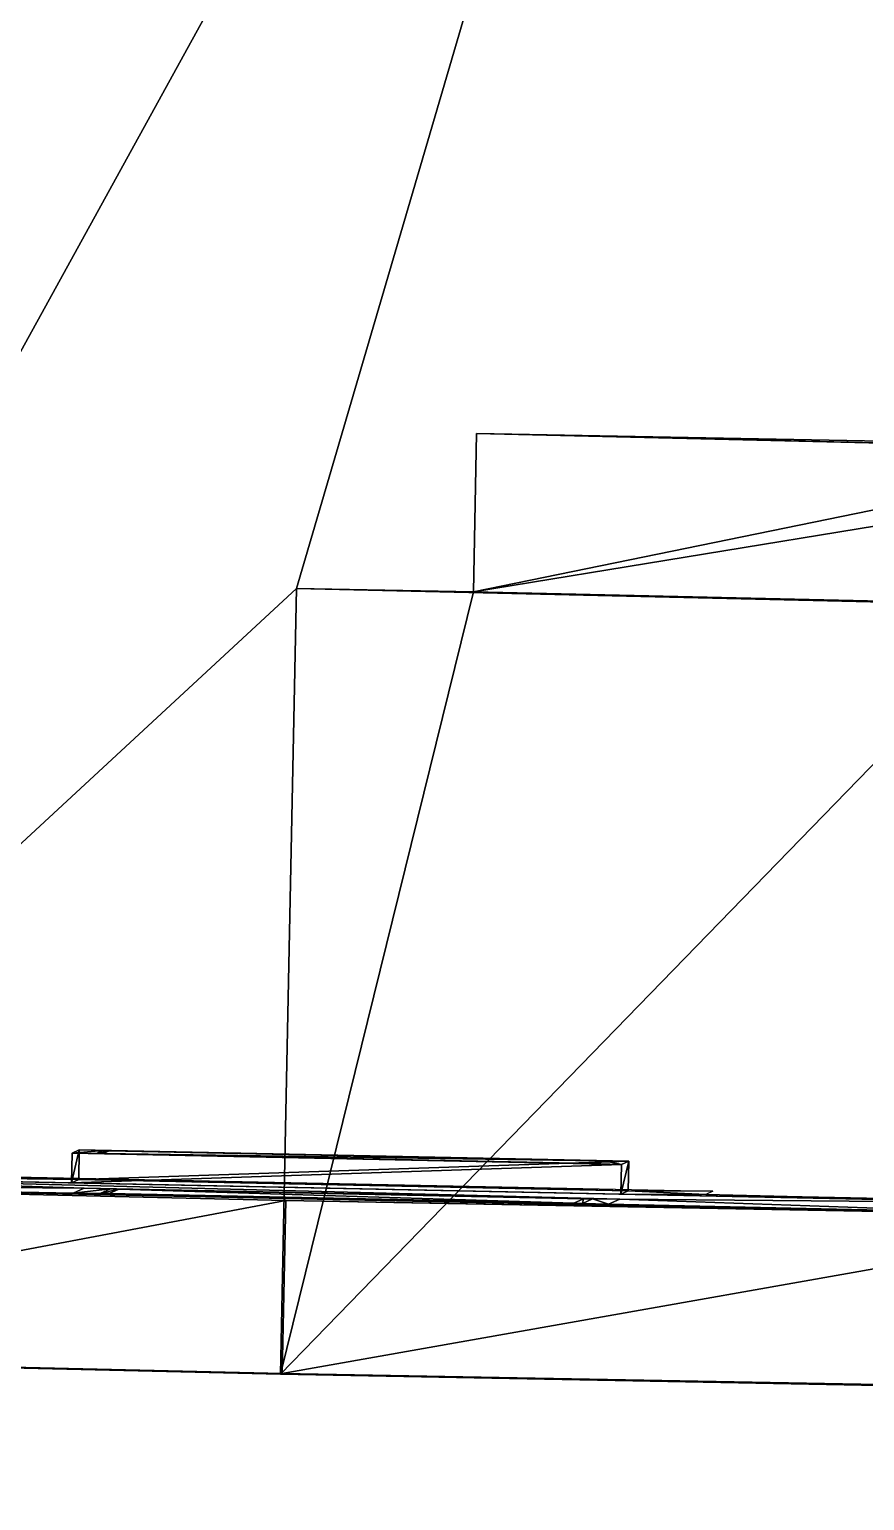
# Model space of a CAD drawing. Extents: x -1551 to 3643, y -2128 to 2177.
# Drawn here: x 334.8 to 396.6, y -6.6 to 102.4 of the extents above; entities that cross this region are included whole.
import ezdxf

# ---------------------------------------------------------------- set-up
doc = ezdxf.new("R2010")
doc.units = 0
doc.header["$MEASUREMENT"] = 0
doc.layers.get('0').update_dxf_attribs({"color": 13, "linetype": 'CONTINUOUS'})
doc.layers.add('ANNOTATIONS', color=22, linetype='CONTINUOUS')

# ---------------------------------------------------------------- blocks, each defined once
blk = doc.blocks.new('GROUP11_1')
at = {"color": 0}
for p, q in [((22.02, 21.36), (-22.02, 21.36)), ((-22.02, 21.36), (-22.02, -21.36)), ((22.02, -21.36), (22.02, 21.36)), ((-22.02, -21.36), (22.02, -21.36))]:
    blk.add_line(p, q, dxfattribs=at)
mesh = blk.add_polyface(dxfattribs=at)
corners = [(-22.02, -21.36), (22.02, 21.36), (-22.02, 21.36), (22.02, -21.36)]
mesh.append_faces([[corners[k] for k in face] for face in [(0, 1, 2), (1, 0, 3)]], dxfattribs={"vtx0": -1, "color": 0})
blk = doc.blocks.new('GROUP17_1_1')
at = {"color": 0}
for p, q in [((23.17, 13.23), (-23.17, 13.23)), ((-23.17, 13.23), (-23.17, -13.23)), ((23.17, -13.23), (23.17, 13.23)), ((-23.17, -13.23), (23.17, -13.23))]:
    blk.add_line(p, q, dxfattribs=at)
mesh = blk.add_polyface(dxfattribs=at)
corners = [(23.17, -13.23), (-23.17, 13.23), (-23.17, -13.23), (23.17, 13.23)]
mesh.append_faces([[corners[k] for k in face] for face in [(0, 1, 2), (1, 0, 3)]], dxfattribs={"vtx0": -1, "color": 0})
blk = doc.blocks.new('HOUSE_DWG')
at = {"color": 0}
for p, q in [((487.67, 126.78, 206.14), (548.83, 141.31, 226.71)), ((487.67, 126.78, 206.14), (548.83, 141.31, 226.71)), ((538.33, 138.81, 194.09), (487.67, 126.78, 206.14)), ((538.33, 138.81, 194.09), (487.67, 126.78, 206.14)), ((551.54, 129.9, 234.43), (477.69, 112.36, 209.16)), ((551.54, 129.9, 234.43), (477.69, 112.36, 209.16)), ((551.54, 129.9, 226.71), (490.38, 115.38, 206.14)), ((551.54, 129.9, 226.71), (490.38, 115.38, 206.14)), ((487.67, 126.78, 206.14), (490.38, 115.38, 206.14)), ((487.67, 126.78, 206.14), (490.38, 115.38, 206.14)), ((490.38, 115.38, 206.14), (477.69, 112.36, 209.16)), ((490.38, 115.38, 206.14), (477.69, 112.36, 209.16)), ((477.69, 112.36, 209.16), (491.14, 55.7, 209.16)), ((477.69, 112.36, 209.16), (491.14, 55.7, 209.16)), ((551.53, 83.22, 186.38), (488.18, 68.18, 201.45)), ((551.53, 83.22, 186.38), (488.18, 68.18, 201.45)), ((516.31, 74.86, 68.95), (542.96, 81.19, 68.95)), ((540.67, 80.64, 82.08), (440.14, 56.77, 82.08)), ((440.14, 56.77, 179.23), (540.67, 80.64, 179.23)), ((440.14, 56.77, 179.23), (540.67, 80.64, 179.23)), ((540.67, 80.64, 82.08), (440.14, 56.77, 82.08)), ((509.88, 75.58, 80.78), (470.26, 66.17, 80.78)), ((470.26, 66.17, 48.27), (509.88, 75.58, 48.27)), ((509.88, 75.58, 80.78), (470.26, 66.17, 80.78)), ((470.26, 66.17, 48.27), (509.88, 75.58, 48.27)), ((509.88, 75.58, 48.27), (509.88, 75.58, 80.78)), ((509.88, 75.58, 80.78), (510.39, 73.45, 80.78)), ((510.39, 73.45, 48.27), (509.88, 75.58, 48.27)), ((509.88, 75.58, 80.78), (510.39, 73.45, 80.78)), ((509.88, 75.58, 48.27), (509.88, 75.58, 80.78)), ((510.39, 73.45, 48.27), (509.88, 75.58, 48.27)), ((437.86, 56.23, 37.89), (516.31, 74.86, 37.89)), ((471.99, 66.58, 78.48), (508.15, 75.17, 78.48)), ((508.15, 75.17, 50.57), (471.99, 66.58, 50.57)), ((471.99, 66.58, 78.48), (508.15, 75.17, 78.48)), ((508.15, 75.17, 50.57), (471.99, 66.58, 50.57)), ((472.44, 66.69, 77.88), (507.7, 75.06, 77.88)), ((507.7, 75.06, 51.16), (472.44, 66.69, 51.16)), ((507.7, 75.06, 77.88), (507.7, 75.06, 51.16)), ((508.15, 75.17, 78.48), (508.15, 75.17, 50.57)), ((508.15, 75.17, 78.48), (508.15, 75.17, 50.57)), ((516.31, 74.86, 37.89), (516.31, 74.86, 68.95)), ((510.39, 73.45, 48.27), (470.77, 64.04, 48.27)), ((470.77, 64.04, 80.78), (510.39, 73.45, 80.78)), ((470.77, 64.04, 80.78), (510.39, 73.45, 80.78)), ((510.39, 73.45, 48.27), (470.77, 64.04, 48.27)), ((472.43, 64.44, 176.24), (511.04, 73.61, 176.24)), ((511.04, 73.61, 126.3), (472.43, 64.44, 126.3)), ((472.43, 64.44, 176.24), (511.04, 73.61, 176.24)), ((511.04, 73.61, 126.3), (472.43, 64.44, 126.3)), ((509.12, 73.15, 173.69), (474.35, 64.9, 173.69)), ((474.35, 64.9, 128.85), (509.12, 73.15, 128.85)), ((509.12, 73.15, 173.69), (474.35, 64.9, 173.69)), ((474.35, 64.9, 128.85), (509.12, 73.15, 128.85)), ((509.12, 73.15, 128.85), (509.12, 73.15, 173.69)), ((509.12, 73.15, 128.85), (509.12, 73.15, 173.69)), ((510.39, 73.45, 80.78), (510.39, 73.45, 48.27)), ((510.39, 73.45, 80.78), (510.39, 73.45, 48.27)), ((511.04, 73.61, 176.24), (511.04, 73.61, 126.3)), ((511.04, 73.61, 176.24), (511.04, 73.61, 126.3)), ((474.98, 65.05, 172.85), (508.48, 73, 172.85)), ((508.48, 73, 129.7), (474.98, 65.05, 129.7)), ((508.48, 73, 172.85), (508.48, 73, 129.7)), ((491.14, 55.7, 209.16), (554.5, 70.75, 194.09)), ((491.14, 55.7, 209.16), (554.5, 70.75, 194.09)), ((491.14, 55.7, 201.45), (488.18, 68.18, 201.45)), ((491.14, 55.7, 201.45), (488.18, 68.18, 201.45)), ((471.99, 66.58, 50.57), (471.99, 66.58, 78.48)), ((471.99, 66.58, 50.57), (471.99, 66.58, 78.48)), ((472.44, 66.69, 51.16), (472.44, 66.69, 77.88)), ((470.26, 66.17, 80.78), (470.26, 66.17, 48.27)), ((470.77, 64.04, 80.78), (470.26, 66.17, 80.78)), ((470.26, 66.17, 48.27), (470.77, 64.04, 48.27)), ((470.26, 66.17, 80.78), (470.26, 66.17, 48.27)), ((470.77, 64.04, 80.78), (470.26, 66.17, 80.78)), ((470.26, 66.17, 48.27), (470.77, 64.04, 48.27)), ((472.43, 64.44, 126.3), (472.43, 64.44, 176.24)), ((472.43, 64.44, 126.3), (472.43, 64.44, 176.24)), ((474.35, 64.9, 173.69), (474.35, 64.9, 128.85)), ((474.35, 64.9, 173.69), (474.35, 64.9, 128.85)), ((474.98, 65.05, 129.7), (474.98, 65.05, 172.85)), ((470.77, 64.04, 48.27), (470.77, 64.04, 80.78)), ((470.77, 64.04, 48.27), (470.77, 64.04, 80.78)), ((491.14, 55.7, 201.45), (432.24, 41.72, 181.3)), ((491.14, 55.7, 209.16), (432.24, 41.72, 189.01)), ((491.14, 55.7, 201.45), (432.24, 41.72, 181.3)), ((491.14, 55.7, 209.16), (432.24, 41.72, 189.01))]:
    blk.add_line(p, q, dxfattribs=at)
at = {"color": 253}
blk.add_line((554.5, 70.75, 186.38), (491.14, 55.7, 201.45), dxfattribs=at)
blk.add_line((554.5, 70.75, 186.38), (491.14, 55.7, 201.45), dxfattribs=at)
at = {"color": 31}
blk.add_line((488.18, 68.18, 201.45), (429.28, 54.19, 181.3), dxfattribs=at)
blk.add_line((488.18, 68.18, 201.45), (429.28, 54.19, 181.3), dxfattribs=at)
at = {"layer": 'ANNOTATIONS', "color": 9, "extrusion": (0.231036, -0.972945, 4.80434e-07), "xscale": 0.7819420000000008, "yscale": 1.009999999999998}
blk.add_blockref('GROUP17_1_1', (493.19, 64.52, 44.26), dxfattribs=at)
at = {"layer": 'ANNOTATIONS', "color": 9, "extrusion": (0.231036, -0.972945, -3.29447e-08), "xscale": 0.781942000000001, "yscale": 1.01, "rotation": 360}
blk.add_blockref('GROUP11_1', (494.38, 151.27, 46.45), dxfattribs=at)
at = {"color": 8}
mesh = blk.add_polyface(dxfattribs=at)
corners = [(491.14, 55.7, 209.16), (477.69, 112.36, 209.16), (432.24, 41.72, 189.01), (481.71, 234.58, 219.86), (429.65, 118.73, 194.09), (551.54, 129.9, 234.43), (489.16, 392.59, 234.43)]
mesh.append_faces([[corners[k] for k in face] for face in [(2, 3, 4), (3, 5, 6)]], dxfattribs={"vtx0": -1, "color": 8})
mesh.append_faces([[corners[k] for k in face] for face in [(3, 2, 1)]], dxfattribs={"vtx0": -1, "vtx1": -1, "vtx2": -1, "color": 8})
mesh.append_faces([[corners[k] for k in face] for face in [(3, 1, 5)]], dxfattribs={"vtx0": -1, "vtx2": -1, "color": 8})
mesh.append_faces([[corners[k] for k in face] for face in [(0, 1, 2)]], dxfattribs={"vtx1": -1, "color": 8})
mesh = blk.add_polyface(dxfattribs=at)
corners = [(481.71, 234.58, 219.86), (390.09, 369.06, 258.53), (429.65, 118.73, 194.09)]
mesh.append_faces([[corners[k] for k in face] for face in [(0, 1, 2)]], dxfattribs={"color": 8})
at = {"color": 253}
mesh = blk.add_polyface(dxfattribs=at)
corners = [(548.83, 141.31, 226.71), (660.16, 167.74, 186.38), (668.74, 169.78, 186.38), (538.33, 138.81, 186.38), (538.33, 138.81, 194.09), (487.67, 126.78, 206.14)]
mesh.append_faces([[corners[k] for k in face] for face in [(0, 1, 2), (4, 0, 5)]], dxfattribs={"vtx0": -1, "color": 253})
mesh.append_faces([[corners[k] for k in face] for face in [(1, 0, 3), (3, 0, 4)]], dxfattribs={"vtx0": -1, "vtx1": -1, "color": 253})
mesh = blk.add_polyface(dxfattribs=at)
corners = [(671.45, 158.37, 194.09), (551.54, 129.9, 226.71), (671.45, 158.37, 186.38), (551.54, 129.9, 234.43), (477.69, 112.36, 209.16), (490.38, 115.38, 206.14)]
mesh.append_faces([[corners[k] for k in face] for face in [(0, 1, 2), (1, 4, 5)]], dxfattribs={"vtx0": -1, "color": 253})
mesh.append_faces([[corners[k] for k in face] for face in [(4, 1, 3)]], dxfattribs={"vtx0": -1, "vtx1": -1, "color": 253})
mesh.append_faces([[corners[k] for k in face] for face in [(1, 0, 3)]], dxfattribs={"vtx0": -1, "vtx2": -1, "color": 253})
mesh = blk.add_polyface(dxfattribs=at)
corners = [(548.83, 141.31, 226.71), (490.38, 115.38, 206.14), (487.67, 126.78, 206.14), (551.54, 129.9, 226.71)]
mesh.append_faces([[corners[k] for k in face] for face in [(0, 1, 2), (1, 0, 3)]], dxfattribs={"vtx0": -1, "color": 253})
at = {"color": 8}
mesh = blk.add_polyface(dxfattribs=at)
corners = [(491.14, 55.7, 209.16), (490.38, 115.38, 206.14), (477.69, 112.36, 209.16), (538.33, 138.81, 194.09), (487.67, 126.78, 206.14), (554.5, 70.75, 194.09)]
mesh.append_faces([[corners[k] for k in face] for face in [(0, 1, 2), (1, 3, 4), (3, 0, 5)]], dxfattribs={"vtx0": -1, "color": 8})
mesh.append_faces([[corners[k] for k in face] for face in [(3, 1, 0)]], dxfattribs={"vtx0": -1, "vtx1": -1, "vtx2": -1, "color": 8})
at = {"color": 253}
mesh = blk.add_polyface(dxfattribs=at)
corners = [(488.18, 68.18, 201.45), (542.96, 81.19, 186.38), (551.53, 83.22, 186.38), (540.67, 80.64, 179.23), (542.96, 81.19, 179.23), (440.14, 56.77, 179.23), (437.86, 56.23, 179.23), (437.86, 56.23, 181.3), (429.28, 54.19, 181.3)]
mesh.append_faces([[corners[k] for k in face] for face in [(0, 1, 2), (1, 3, 4)]], dxfattribs={"vtx0": -1, "color": 253})
mesh.append_faces([[corners[k] for k in face] for face in [(3, 1, 5), (5, 1, 6), (6, 1, 7), (7, 1, 8), (8, 1, 0)]], dxfattribs={"vtx0": -1, "vtx1": -1, "color": 253})
at = {"color": 0}
mesh = blk.add_polyface(dxfattribs=at)
corners = [(551.53, 83.22, 186.38), (491.14, 55.7, 201.45), (488.18, 68.18, 201.45), (554.5, 70.75, 186.38)]
mesh.append_faces([[corners[k] for k in face] for face in [(0, 1, 2), (1, 0, 3)]], dxfattribs={"vtx0": -1, "color": 0})
at = {"color": 47}
mesh = blk.add_polyface(dxfattribs=at)
corners = [(542.96, 81.19, 82.08), (516.31, 74.86, 68.95), (542.96, 81.19, 68.95), (510.39, 73.45, 80.78), (470.77, 64.04, 80.78), (510.39, 73.45, 48.27), (437.86, 56.23, 37.89), (516.31, 74.86, 37.89), (470.77, 64.04, 48.27), (437.86, 56.23, 82.08)]
mesh.append_faces([[corners[k] for k in face] for face in [(0, 1, 2), (5, 6, 7)]], dxfattribs={"vtx0": -1, "color": 47})
mesh.append_faces([[corners[k] for k in face] for face in [(1, 0, 3), (3, 0, 4), (6, 8, 9), (9, 4, 0)]], dxfattribs={"vtx0": -1, "vtx1": -1, "color": 47})
mesh.append_faces([[corners[k] for k in face] for face in [(6, 5, 8), (9, 8, 4)]], dxfattribs={"vtx0": -1, "vtx2": -1, "color": 47})
mesh = blk.add_polyface(dxfattribs=at)
corners = [(542.96, 81.19, 82.08), (440.14, 56.77, 82.08), (437.86, 56.23, 82.08), (540.67, 80.64, 82.08)]
mesh.append_faces([[corners[k] for k in face] for face in [(0, 1, 2), (1, 0, 3)]], dxfattribs={"vtx0": -1, "color": 47})
at = {"color": 43}
mesh = blk.add_polyface(dxfattribs=at)
corners = [(540.67, 80.64, 82.08), (511.04, 73.61, 126.3), (440.14, 56.77, 82.08), (540.67, 80.64, 179.23), (511.04, 73.61, 176.24), (472.43, 64.44, 176.24), (440.14, 56.77, 179.23), (472.43, 64.44, 126.3)]
mesh.append_faces([[corners[k] for k in face] for face in [(0, 1, 2), (5, 6, 7)]], dxfattribs={"vtx0": -1, "color": 43})
mesh.append_faces([[corners[k] for k in face] for face in [(1, 3, 4), (4, 3, 5), (6, 5, 3)]], dxfattribs={"vtx0": -1, "vtx1": -1, "color": 43})
mesh.append_faces([[corners[k] for k in face] for face in [(1, 0, 3)]], dxfattribs={"vtx0": -1, "vtx2": -1, "color": 43})
at = {"color": 0}
mesh = blk.add_polyface(dxfattribs=at)
corners = [(509.88, 75.58, 48.27), (508.15, 75.17, 50.57), (470.26, 66.17, 48.27), (509.88, 75.58, 80.78), (508.15, 75.17, 78.48), (471.99, 66.58, 78.48), (470.26, 66.17, 80.78), (471.99, 66.58, 50.57)]
mesh.append_faces([[corners[k] for k in face] for face in [(0, 1, 2), (5, 6, 7)]], dxfattribs={"vtx0": -1, "color": 0})
mesh.append_faces([[corners[k] for k in face] for face in [(1, 3, 4), (4, 3, 5), (6, 5, 3)]], dxfattribs={"vtx0": -1, "vtx1": -1, "color": 0})
mesh.append_faces([[corners[k] for k in face] for face in [(1, 0, 3)]], dxfattribs={"vtx0": -1, "vtx2": -1, "color": 0})
mesh = blk.add_polyface(dxfattribs=at)
corners = [(509.88, 75.58, 80.78), (470.77, 64.04, 80.78), (470.26, 66.17, 80.78), (510.39, 73.45, 80.78)]
mesh.append_faces([[corners[k] for k in face] for face in [(0, 1, 2), (1, 0, 3)]], dxfattribs={"vtx0": -1, "color": 0})
at = {"color": 251}
mesh = blk.add_polyface(dxfattribs=at)
corners = [(470.77, 64.04, 48.27), (509.88, 75.58, 48.27), (470.26, 66.17, 48.27), (510.39, 73.45, 48.27)]
mesh.append_faces([[corners[k] for k in face] for face in [(0, 1, 2), (1, 0, 3)]], dxfattribs={"vtx0": -1, "color": 251})
at = {"color": 0}
mesh = blk.add_polyface(dxfattribs=at)
corners = [(510.39, 73.45, 80.78), (509.88, 75.58, 48.27), (510.39, 73.45, 48.27), (509.88, 75.58, 80.78)]
mesh.append_faces([[corners[k] for k in face] for face in [(0, 1, 2), (1, 0, 3)]], dxfattribs={"vtx0": -1, "color": 0})
mesh = blk.add_polyface(dxfattribs=at)
corners = [(470.26, 66.17, 48.27), (471.99, 66.58, 50.57), (470.26, 66.17, 80.78), (508.15, 75.17, 50.57)]
mesh.append_faces([[corners[k] for k in face] for face in [(0, 1, 2), (1, 0, 3)]], dxfattribs={"vtx0": -1, "color": 0})
mesh = blk.add_polyface(dxfattribs=at)
corners = [(508.15, 75.17, 50.57), (507.7, 75.06, 51.16), (471.99, 66.58, 50.57), (508.15, 75.17, 78.48), (507.7, 75.06, 77.88), (472.44, 66.69, 77.88), (471.99, 66.58, 78.48), (472.44, 66.69, 51.16)]
mesh.append_faces([[corners[k] for k in face] for face in [(0, 1, 2), (5, 6, 7)]], dxfattribs={"vtx0": -1, "color": 0})
mesh.append_faces([[corners[k] for k in face] for face in [(1, 3, 4), (4, 3, 5), (6, 5, 3)]], dxfattribs={"vtx0": -1, "vtx1": -1, "color": 0})
mesh.append_faces([[corners[k] for k in face] for face in [(1, 0, 3)]], dxfattribs={"vtx0": -1, "vtx2": -1, "color": 0})
mesh = blk.add_polyface(dxfattribs=at)
corners = [(507.7, 75.06, 51.16), (472.44, 66.69, 51.16), (471.99, 66.58, 50.57), (471.99, 66.58, 78.48)]
mesh.append_faces([[corners[k] for k in face] for face in [(0, 1, 2), (3, 2, 1)]], dxfattribs={"vtx1": -1, "color": 0})
at = {"color": 47}
mesh = blk.add_polyface(dxfattribs=at)
corners = [(516.31, 74.86, 68.95), (510.39, 73.45, 48.27), (516.31, 74.86, 37.89), (510.39, 73.45, 80.78)]
mesh.append_faces([[corners[k] for k in face] for face in [(0, 1, 2), (1, 0, 3)]], dxfattribs={"vtx0": -1, "color": 47})
at = {"color": 43}
mesh = blk.add_polyface(dxfattribs=at)
corners = [(440.14, 56.77, 82.08), (472.43, 64.44, 126.3), (440.14, 56.77, 179.23), (511.04, 73.61, 126.3)]
mesh.append_faces([[corners[k] for k in face] for face in [(0, 1, 2), (1, 0, 3)]], dxfattribs={"vtx0": -1, "color": 43})
at = {"color": 0}
mesh = blk.add_polyface(dxfattribs=at)
corners = [(511.04, 73.61, 126.3), (509.12, 73.15, 128.85), (472.43, 64.44, 126.3), (511.04, 73.61, 176.24), (509.12, 73.15, 173.69), (474.35, 64.9, 173.69), (472.43, 64.44, 176.24), (474.35, 64.9, 128.85)]
mesh.append_faces([[corners[k] for k in face] for face in [(0, 1, 2), (5, 6, 7)]], dxfattribs={"vtx0": -1, "color": 0})
mesh.append_faces([[corners[k] for k in face] for face in [(1, 3, 4), (4, 3, 5), (6, 5, 3)]], dxfattribs={"vtx0": -1, "vtx1": -1, "color": 0})
mesh.append_faces([[corners[k] for k in face] for face in [(1, 0, 3)]], dxfattribs={"vtx0": -1, "vtx2": -1, "color": 0})
mesh = blk.add_polyface(dxfattribs=at)
corners = [(472.43, 64.44, 126.3), (474.35, 64.9, 128.85), (472.43, 64.44, 176.24), (509.12, 73.15, 128.85)]
mesh.append_faces([[corners[k] for k in face] for face in [(0, 1, 2), (1, 0, 3)]], dxfattribs={"vtx0": -1, "color": 0})
mesh = blk.add_polyface(dxfattribs=at)
corners = [(509.12, 73.15, 128.85), (508.48, 73, 129.7), (474.35, 64.9, 128.85), (509.12, 73.15, 173.69), (508.48, 73, 172.85), (474.98, 65.05, 172.85), (474.35, 64.9, 173.69), (474.98, 65.05, 129.7)]
mesh.append_faces([[corners[k] for k in face] for face in [(0, 1, 2), (5, 6, 7)]], dxfattribs={"vtx0": -1, "color": 0})
mesh.append_faces([[corners[k] for k in face] for face in [(1, 3, 4), (4, 3, 5), (6, 5, 3)]], dxfattribs={"vtx0": -1, "vtx1": -1, "color": 0})
mesh.append_faces([[corners[k] for k in face] for face in [(1, 0, 3)]], dxfattribs={"vtx0": -1, "vtx2": -1, "color": 0})
mesh = blk.add_polyface(dxfattribs=at)
corners = [(474.35, 64.9, 128.85), (474.98, 65.05, 129.7), (474.35, 64.9, 173.69), (508.48, 73, 129.7)]
mesh.append_faces([[corners[k] for k in face] for face in [(0, 1, 2), (1, 0, 3)]], dxfattribs={"vtx0": -1, "color": 0})
at = {"color": 253}
mesh = blk.add_polyface(dxfattribs=at)
corners = [(554.5, 70.75, 194.09), (491.14, 55.7, 201.45), (554.5, 70.75, 186.38), (491.14, 55.7, 209.16), (432.24, 41.72, 189.01), (432.24, 41.72, 181.3)]
mesh.append_faces([[corners[k] for k in face] for face in [(0, 1, 2), (1, 4, 5)]], dxfattribs={"vtx0": -1, "color": 253})
mesh.append_faces([[corners[k] for k in face] for face in [(4, 1, 3)]], dxfattribs={"vtx0": -1, "vtx1": -1, "color": 253})
mesh.append_faces([[corners[k] for k in face] for face in [(1, 0, 3)]], dxfattribs={"vtx0": -1, "vtx2": -1, "color": 253})
at = {"color": 31}
mesh = blk.add_polyface(dxfattribs=at)
corners = [(488.18, 68.18, 201.45), (432.24, 41.72, 181.3), (429.28, 54.19, 181.3), (491.14, 55.7, 201.45)]
mesh.append_faces([[corners[k] for k in face] for face in [(0, 1, 2), (1, 0, 3)]], dxfattribs={"vtx0": -1, "color": 31})
at = {"color": 251}
mesh = blk.add_polyface(dxfattribs=at)
corners = [(470.26, 66.17, 48.27), (470.77, 64.04, 80.78), (470.77, 64.04, 48.27), (470.26, 66.17, 80.78)]
mesh.append_faces([[corners[k] for k in face] for face in [(0, 1, 2), (1, 0, 3)]], dxfattribs={"vtx0": -1, "color": 251})

msp = doc.modelspace()

# ---------------------------------------------------------------- block references
at = {"color": 0, "extrusion": (-0.01666, -0.007773, 0.999831), "rotation": 50.45292499058097}
msp.add_blockref('HOUSE_DWG', (-122.84, -89.73, -45.86), dxfattribs=at)

# ---------------------------------------------------------------- meshes
at = {"color": 0}
mesh = msp.add_polyface(dxfattribs=at)
corners = [(1540.83, -168.19), (1540.67, -168.24), (1534.33, -146.78), (3642.78, 1239.34), (-1049.3, 2177.1), (1537.56, -145.79), (1544.06, -167.21), (1544.84, -169.77), (1545.04, -170.57), (1545.16, -170.54), (1552.44, -194.52), (2561.91, -2128.17), (-1551.25, -1075.87), (1548.97, -195.57), (1541.69, -171.59), (1544.8, -169.79)]
mesh.append_faces([[corners[k] for k in face] for face in [(4, 11, 12), (13, 1, 14)]], dxfattribs={"vtx0": -1, "color": 0})
mesh.append_faces([[corners[k] for k in face] for face in [(3, 2, 4), (2, 3, 5), (5, 3, 6), (6, 3, 7), (8, 3, 9), (9, 3, 10)]], dxfattribs={"vtx0": -1, "vtx1": -1, "color": 0})
mesh.append_faces([[corners[k] for k in face] for face in [(7, 3, 8), (11, 4, 13), (13, 4, 1), (1, 4, 2)]], dxfattribs={"vtx0": -1, "vtx1": -1, "vtx2": -1, "color": 0})
mesh.append_faces([[corners[k] for k in face] for face in [(10, 3, 11), (11, 13, 10)]], dxfattribs={"vtx0": -1, "vtx2": -1, "color": 0})
mesh.append_faces([[corners[k] for k in face] for face in [(0, 1, 2)]], dxfattribs={"vtx1": -1, "color": 0})
mesh.append_faces([[corners[k] for k in face] for face in [(8, 15, 7)]], dxfattribs={"vtx2": -1, "color": 0})

doc.saveas('drawing.dxf')
